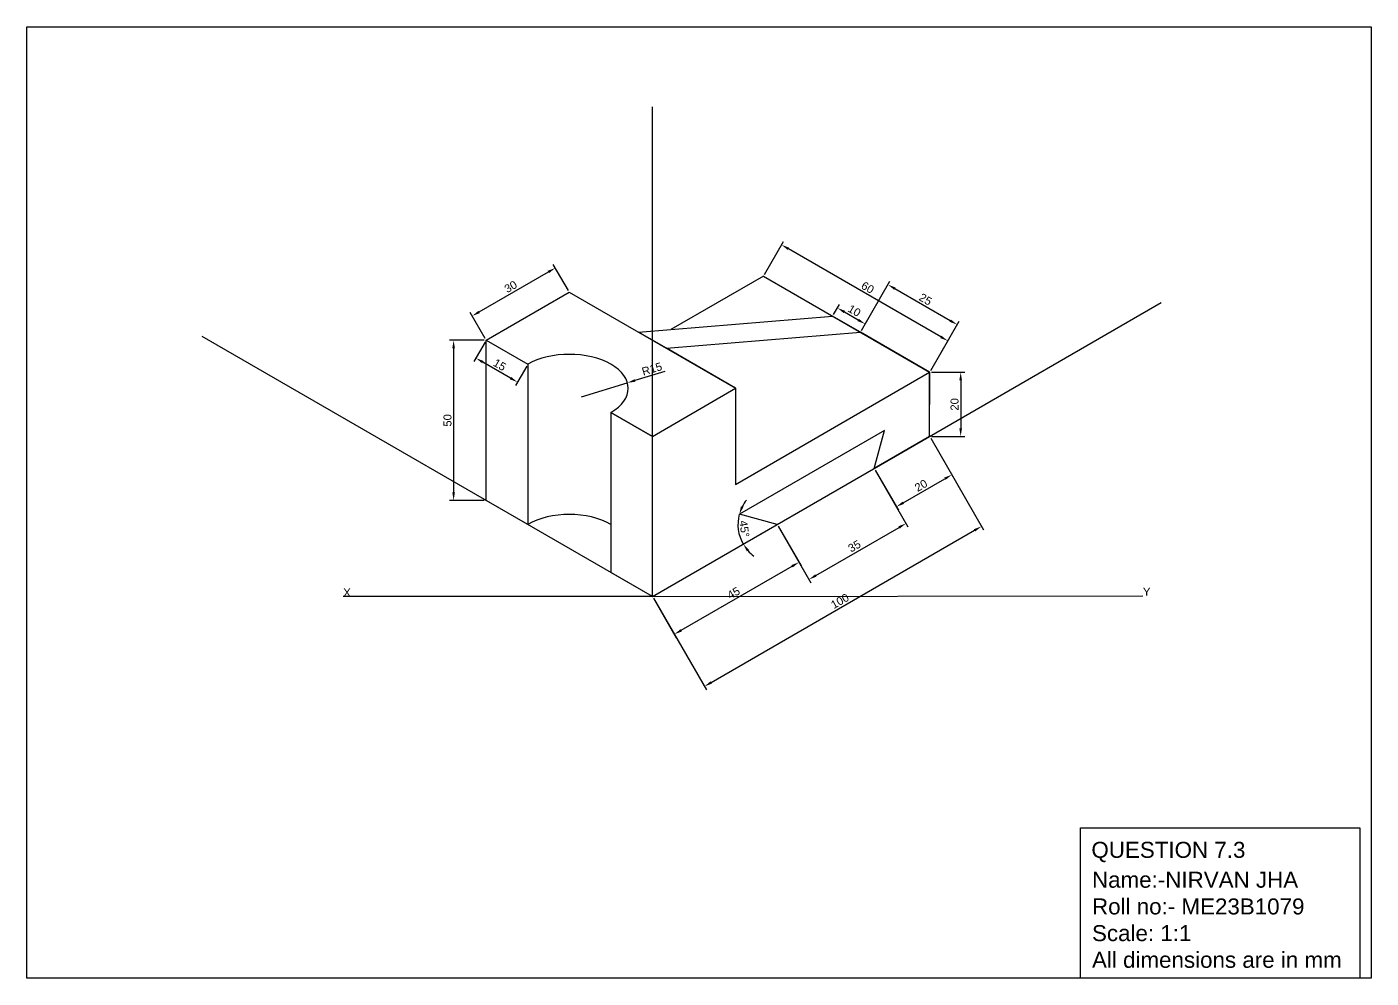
# Model space of a CAD drawing. Header units: millimetres. Extents: x 1481 to 3598, y 1607 to 1917.
# Drawn here: x 2529.5 to 2949.5, y 1612 to 1909 of the extents above; entities that cross this region are included whole.
import ezdxf

# ---------------------------------------------------------------- set-up
doc = ezdxf.new("R2010")
doc.units = ezdxf.units.MM
doc.styles.get("Standard").update_dxf_attribs({"font": 'arial.ttf'})
doc.dimstyles.new('ISO-25', dxfattribs={"dimtxt": 2.5, "dimasz": 2.5, "dimexe": 1.25, "dimexo": 0.625, "dimtad": 1, "dimtxsty": 'Standard', "dimcen": 2.5, "dimadec": 0, "dimazin": 0, "dimtfac": 1, "dimtmove": 0, "dimatfit": 3, "dimfxl": 1, "dimarcsym": 0})

# ---------------------------------------------------------------- blocks, each defined once
blk = doc.blocks.new('*D8')
at = {"color": 0, "lineweight": -2, "transparency": 16777216}
for p, q in [((2764.23, 1753.12), (2771.36, 1740.78)), ((2733.93, 1720.61), (2768.57, 1740.61)), ((2725.26, 1730.62), (2732.39, 1718.28))]:
    blk.add_line(p, q, dxfattribs=at)
at = {"color": 0, "transparency": 16777216}
for points in [[(2768.36, 1740.97), (2768.78, 1740.25), (2770.74, 1741.86)], [(2733.72, 1720.97), (2734.14, 1720.25), (2731.77, 1719.36)]]:
    blk.add_solid(points, dxfattribs=at)
at = {"layer": 'Defpoints', "color": 0, "transparency": 16777216}
for p in [(2763.92, 1753.66), (2770.74, 1741.86), (2724.95, 1731.16)]:
    blk.add_point(p, dxfattribs=at)
at = {"color": 0, "transparency": 16777216, "insert": (2750.3, 1732.25), "char_height": 2.5, "attachment_point": 5, "rotation": 30}
blk.add_mtext('45', dxfattribs=at)
blk = doc.blocks.new('*D9')
at = {"color": 0, "lineweight": -2, "transparency": 16777216}
for p, q in [((2672.36, 1811.16), (2661.57, 1811.16)), ((2662.82, 1808.66), (2662.82, 1763.66)), ((2672.36, 1761.16), (2661.57, 1761.16))]:
    blk.add_line(p, q, dxfattribs=at)
at = {"color": 0, "transparency": 16777216}
for points in [[(2662.4, 1808.66), (2663.23, 1808.66), (2662.82, 1811.16)], [(2662.4, 1763.66), (2663.23, 1763.66), (2662.82, 1761.16)]]:
    blk.add_solid(points, dxfattribs=at)
at = {"layer": 'Defpoints', "color": 0, "transparency": 16777216}
for p in [(2672.99, 1811.16), (2662.82, 1761.16), (2672.99, 1761.16)]:
    blk.add_point(p, dxfattribs=at)
at = {"color": 0, "transparency": 16777216, "insert": (2660.91, 1786.16), "char_height": 2.5, "attachment_point": 5, "rotation": 90}
blk.add_mtext('50', dxfattribs=at)
blk = doc.blocks.new('*D10')
at = {"color": 0, "lineweight": -2, "transparency": 16777216}
for p, q in [((2759.9, 1831.71), (2765.88, 1842.06)), ((2815.06, 1812.23), (2767.42, 1839.73)), ((2811.87, 1801.71), (2817.85, 1812.06))]:
    blk.add_line(p, q, dxfattribs=at)
at = {"color": 0, "transparency": 16777216}
for points in [[(2767.63, 1840.09), (2767.22, 1839.37), (2765.26, 1840.98)], [(2815.26, 1812.59), (2814.85, 1811.87), (2817.22, 1810.98)]]:
    blk.add_solid(points, dxfattribs=at)
at = {"layer": 'Defpoints', "color": 0, "transparency": 16777216}
for p in [(2765.26, 1840.98), (2759.59, 1831.16), (2811.55, 1801.16)]:
    blk.add_point(p, dxfattribs=at)
at = {"color": 0, "transparency": 16777216, "insert": (2792.19, 1827.63), "char_height": 2.5, "attachment_point": 5, "rotation": 330}
blk.add_mtext('60', dxfattribs=at)
blk = doc.blocks.new('*D11')
at = {"color": 0, "lineweight": -2, "transparency": 16777216}
for start, end in [(141.6136, 153.3068), (165, 210), (221.6932, 233.3864)]:
    blk.add_arc((2763.92, 1753.66), 12.27, start, end, dxfattribs=at)
at = {"color": 0, "transparency": 16777216}
for points in [[(2753.35, 1759.03), (2752.57, 1759.33), (2752.07, 1756.84)], [(2754.42, 1745.26), (2755.1, 1745.75), (2753.29, 1747.53)]]:
    blk.add_solid(points, dxfattribs=at)
at = {"layer": 'Defpoints', "color": 0, "transparency": 16777216}
for p in [(2742.13, 1759.5), (2752.09, 1756.83), (2751.65, 1753.66), (2763.92, 1753.66), (2724.95, 1731.16)]:
    blk.add_point(p, dxfattribs=at)
at = {"color": 0, "transparency": 16777216, "insert": (2753.64, 1752.31), "char_height": 2.5, "attachment_point": 5, "rotation": 277.5}
blk.add_mtext('45°', dxfattribs=at)
blk = doc.blocks.new('*D12')
at = {"color": 0, "lineweight": -2, "transparency": 16777216}
for p, q in [((2794.54, 1770.62), (2804.78, 1752.9)), ((2764.23, 1753.12), (2774.47, 1735.4)), ((2776.01, 1737.73), (2801.99, 1752.73))]:
    blk.add_line(p, q, dxfattribs=at)
at = {"color": 0, "transparency": 16777216}
for points in [[(2801.78, 1753.09), (2802.2, 1752.37), (2804.15, 1753.98)], [(2775.8, 1738.09), (2776.22, 1737.37), (2773.84, 1736.48)]]:
    blk.add_solid(points, dxfattribs=at)
at = {"layer": 'Defpoints', "color": 0, "transparency": 16777216}
for p in [(2794.23, 1771.16), (2763.92, 1753.66), (2804.15, 1753.98)]:
    blk.add_point(p, dxfattribs=at)
at = {"color": 0, "transparency": 16777216, "insert": (2788.05, 1746.88), "char_height": 2.5, "attachment_point": 5, "rotation": 30}
blk.add_mtext('35', dxfattribs=at)
blk = doc.blocks.new('*D13')
at = {"color": 0, "lineweight": -2, "transparency": 16777216}
for p, q in [((2811.87, 1780.62), (2819.1, 1768.09)), ((2794.54, 1770.62), (2801.78, 1758.09)), ((2803.32, 1760.43), (2816.31, 1767.93))]:
    blk.add_line(p, q, dxfattribs=at)
at = {"color": 0, "transparency": 16777216}
for points in [[(2816.1, 1768.29), (2816.52, 1767.57), (2818.47, 1769.18)], [(2803.11, 1760.79), (2803.53, 1760.07), (2801.15, 1759.18)]]:
    blk.add_solid(points, dxfattribs=at)
at = {"layer": 'Defpoints', "color": 0, "transparency": 16777216}
for p in [(2811.55, 1781.16), (2794.23, 1771.16), (2818.47, 1769.18)]:
    blk.add_point(p, dxfattribs=at)
at = {"color": 0, "transparency": 16777216, "insert": (2808.86, 1765.82), "char_height": 2.5, "attachment_point": 5, "rotation": 30}
blk.add_mtext('20', dxfattribs=at)
blk = doc.blocks.new('*D3')
at = {"color": 0, "lineweight": -2, "transparency": 16777216}
for p, q in [((2812.18, 1801.16), (2822.5, 1801.16)), ((2821.25, 1798.66), (2821.25, 1783.66)), ((2812.18, 1781.16), (2822.5, 1781.16))]:
    blk.add_line(p, q, dxfattribs=at)
at = {"color": 0, "transparency": 16777216}
for points in [[(2820.83, 1798.66), (2821.66, 1798.66), (2821.25, 1801.16)], [(2820.83, 1783.66), (2821.66, 1783.66), (2821.25, 1781.16)]]:
    blk.add_solid(points, dxfattribs=at)
at = {"layer": 'Defpoints', "color": 0, "transparency": 16777216}
for p in [(2811.55, 1801.16), (2811.55, 1781.16), (2821.25, 1781.16)]:
    blk.add_point(p, dxfattribs=at)
at = {"color": 0, "transparency": 16777216, "insert": (2819.35, 1791.16), "char_height": 2.5, "attachment_point": 5, "rotation": 90}
blk.add_mtext('20', dxfattribs=at)
blk = doc.blocks.new('*D14')
at = {"color": 0, "lineweight": -2, "transparency": 16777216}
for p, q in [((2670.77, 1820), (2692.43, 1832.5)), ((2698.66, 1826.71), (2693.97, 1834.83)), ((2672.68, 1811.71), (2667.98, 1819.83))]:
    blk.add_line(p, q, dxfattribs=at)
at = {"color": 0, "transparency": 16777216}
for points in [[(2692.22, 1832.86), (2692.63, 1832.14), (2694.59, 1833.75)], [(2670.57, 1820.36), (2670.98, 1819.64), (2668.61, 1818.75)]]:
    blk.add_solid(points, dxfattribs=at)
at = {"layer": 'Defpoints', "color": 0, "transparency": 16777216}
for p in [(2694.59, 1833.75), (2698.97, 1826.16), (2672.99, 1811.16)]:
    blk.add_point(p, dxfattribs=at)
at = {"color": 0, "transparency": 16777216, "insert": (2680.65, 1827.9), "char_height": 2.5, "attachment_point": 5, "rotation": 30}
blk.add_mtext('30', dxfattribs=at)
blk = doc.blocks.new('*D4')
at = {"color": 0, "lineweight": -2, "transparency": 16777216}
for p, q in [((2672.68, 1810.62), (2669.15, 1804.52)), ((2680.6, 1799.35), (2671.94, 1804.35)), ((2685.67, 1803.12), (2682.14, 1797.02))]:
    blk.add_line(p, q, dxfattribs=at)
at = {"color": 0, "transparency": 16777216}
for points in [[(2672.15, 1804.71), (2671.73, 1803.99), (2669.78, 1805.6)], [(2680.81, 1799.71), (2680.39, 1798.99), (2682.77, 1798.1)]]:
    blk.add_solid(points, dxfattribs=at)
at = {"layer": 'Defpoints', "color": 0, "transparency": 16777216}
for p in [(2672.99, 1811.16), (2669.78, 1805.6), (2685.98, 1803.66)]:
    blk.add_point(p, dxfattribs=at)
at = {"color": 0, "transparency": 16777216, "insert": (2677.22, 1803.5), "char_height": 2.5, "attachment_point": 5, "rotation": 330}
blk.add_mtext('15', dxfattribs=at)
blk = doc.blocks.new('*D15')
at = {"color": 0, "lineweight": -2, "transparency": 16777216}
for p, q in [((2781.55, 1819.21), (2783.36, 1822.34)), ((2784.9, 1820.01), (2789.23, 1817.51)), ((2790.21, 1814.21), (2792.02, 1817.34))]:
    blk.add_line(p, q, dxfattribs=at)
at = {"color": 0, "transparency": 16777216}
for points in [[(2785.11, 1820.37), (2784.7, 1819.65), (2782.74, 1821.26)], [(2789.44, 1817.87), (2789.03, 1817.15), (2791.4, 1816.26)]]:
    blk.add_solid(points, dxfattribs=at)
at = {"layer": 'Defpoints', "color": 0, "transparency": 16777216}
for p in [(2781.24, 1818.66), (2791.4, 1816.26), (2789.9, 1813.66)]:
    blk.add_point(p, dxfattribs=at)
at = {"color": 0, "transparency": 16777216, "insert": (2788.02, 1820.4), "char_height": 2.5, "attachment_point": 5, "rotation": 330}
blk.add_mtext('10', dxfattribs=at)
blk = doc.blocks.new('*D5')
at = {"color": 0, "lineweight": -2, "transparency": 16777216}
for p, q in [((2790.21, 1814.21), (2799.12, 1829.63)), ((2800.66, 1827.3), (2817.98, 1817.3)), ((2811.87, 1801.71), (2820.77, 1817.13))]:
    blk.add_line(p, q, dxfattribs=at)
at = {"color": 0, "transparency": 16777216}
for points in [[(2800.87, 1827.66), (2800.45, 1826.94), (2798.5, 1828.55)], [(2818.19, 1817.66), (2817.77, 1816.94), (2820.15, 1816.05)]]:
    blk.add_solid(points, dxfattribs=at)
at = {"layer": 'Defpoints', "color": 0, "transparency": 16777216}
for p in [(2820.15, 1816.05), (2789.9, 1813.66), (2811.55, 1801.16)]:
    blk.add_point(p, dxfattribs=at)
at = {"color": 0, "transparency": 16777216, "insert": (2810.27, 1823.95), "char_height": 2.5, "attachment_point": 5, "rotation": 330}
blk.add_mtext('25', dxfattribs=at)
blk = doc.blocks.new('*D6')
at = {"color": 0, "lineweight": -2, "transparency": 16777216}
for p, q in [((2811.87, 1780.62), (2828.39, 1752)), ((2743.33, 1704.33), (2825.6, 1751.83)), ((2725.26, 1730.62), (2741.79, 1702))]:
    blk.add_line(p, q, dxfattribs=at)
at = {"color": 0, "transparency": 16777216}
for points in [[(2825.39, 1752.19), (2825.81, 1751.47), (2827.77, 1753.08)], [(2743.12, 1704.69), (2743.54, 1703.97), (2741.16, 1703.08)]]:
    blk.add_solid(points, dxfattribs=at)
at = {"layer": 'Defpoints', "color": 0, "transparency": 16777216}
for p in [(2811.55, 1781.16), (2827.77, 1753.08), (2724.95, 1731.16)]:
    blk.add_point(p, dxfattribs=at)
at = {"color": 0, "transparency": 16777216, "insert": (2783.51, 1729.73), "char_height": 2.5, "attachment_point": 5, "rotation": 30}
blk.add_mtext('100', dxfattribs=at)
blk = doc.blocks.new('*D7')
at = {"color": 0, "lineweight": -2, "transparency": 16777216}
for p, q in [((2702.73, 1793.55), (2717.09, 1797.89)), ((2728.81, 1801.44), (2719.48, 1798.62))]:
    blk.add_line(p, q, dxfattribs=at)
at = {"color": 0, "transparency": 16777216}
blk.add_solid([(2719.36, 1799.02), (2719.6, 1798.22), (2717.09, 1797.89)], dxfattribs=at)
at = {"layer": 'Defpoints', "color": 0, "transparency": 16777216}
for p in [(2717.09, 1797.89), (2702.73, 1793.55)]:
    blk.add_point(p, dxfattribs=at)
at = {"color": 0, "transparency": 16777216, "insert": (2724.79, 1802.21), "char_height": 2.5, "attachment_point": 5, "rotation": 16.8155}
blk.add_mtext('R15', dxfattribs=at)

msp = doc.modelspace()

# ---------------------------------------------------------------- linework, layer by layer
at = {"color": 116, "true_color": 0x136734}
for p, q in [((2724.95, 1781.165), (2724.95, 1884.027)), ((2724.95, 1731.165), (2724.95, 1781.165))]:
    msp.add_line(p, q, dxfattribs=at)
for p, q in [((2759.591, 1831.165), (2730.724, 1814.498)), ((2759.591, 1831.165), (2811.553, 1801.165)), ((2672.989, 1811.165), (2698.969, 1826.165)), ((2698.969, 1826.165), (2750.931, 1796.165)), ((2720.62, 1813.665), (2781.242, 1818.665)), ((2789.902, 1813.665), (2781.242, 1818.665)), ((2672.989, 1761.165), (2672.989, 1811.165)), ((2672.989, 1811.165), (2685.979, 1803.665)), ((2672.989, 1811.165), (2685.979, 1803.665)), ((2729.28, 1808.665), (2720.62, 1813.665)), ((2729.28, 1808.665), (2789.902, 1813.665)), ((2811.553, 1801.165), (2789.902, 1813.665)), ((2750.931, 1796.165), (2729.28, 1808.665)), ((2685.979, 1803.665), (2685.979, 1753.665)), ((2750.931, 1766.165), (2811.553, 1801.165)), ((2811.553, 1781.165), (2811.553, 1801.165)), ((2811.553, 1801.165), (2811.553, 1791.165)), ((2724.95, 1781.165), (2750.931, 1796.165)), ((2750.931, 1796.165), (2750.931, 1766.165)), ((2711.96, 1788.665), (2724.95, 1781.165)), ((2724.95, 1781.165), (2711.96, 1788.665)), ((2711.96, 1788.665), (2711.96, 1738.665)), ((2724.95, 1731.165), (2724.95, 1781.165)), ((2797.402, 1782.995), (2752.091, 1756.834)), ((2794.232, 1771.165), (2797.402, 1782.995)), ((2794.232, 1771.165), (2811.553, 1781.165)), ((2811.553, 1781.165), (2794.232, 1771.165)), ((2685.979, 1753.665), (2672.989, 1761.165)), ((2763.921, 1753.665), (2752.091, 1756.834)), ((2724.95, 1731.165), (2763.921, 1753.665)), ((2724.95, 1731.165), (2711.96, 1738.665)), ((2724.95, 1731.165), (2628.337, 1731.165)), ((2724.95, 1731.165), (2878.192, 1731.376))]:
    msp.add_line(p, q)
at = {"color": 114, "true_color": 0x139b48}
for p, q in [((2811.553, 1781.165), (2883.934, 1822.954)), ((2724.95, 1731.165), (2584.282, 1812.379)), ((2724.95, 1731.165), (2811.553, 1781.165))]:
    msp.add_line(p, q, dxfattribs=at)
for points in [[(2529.485, 1909.016), (2949.485, 1909.016), (2949.485, 1612.016), (2529.485, 1612.016)], [(2858.66, 1658.899), (2945.943, 1658.899), (2945.943, 1612.016), (2858.66, 1612.016)]]:
    msp.add_lwpolyline(points, close=True)
for centre, start_param in [((2698.969, 1796.165), 2.3561945), ((2698.969, 1746.165), 3.9269908)]:
    msp.add_ellipse(centre, major_axis=(-18.371, 0), ratio=0.5773503, start_param=start_param, end_param=5.4977871)

# ---------------------------------------------------------------- texts
at = {"attachment_point": 1}
for s, width, insert, char_height in [('X', 6.09412, (2628.337, 1733.665), 2.5), ('Y', 7.34965, (2878.192, 1733.876), 2.5), ('QUESTION 7.3', 102.04758, (2862.086, 1654.565), 5), ('Name:-NIRVAN JHA^I\\PRoll no:- ME23B1079\\PScale: 1:1\\PAll dimensions are in mm', 101.8567, (2862.277, 1645.228), 5)]:
    msp.add_mtext_dynamic_manual_height_columns(s, width=width, gutter_width=12.5, heights=[0], dxfattribs=dict(at, insert=insert, char_height=char_height))

# ---------------------------------------------------------------- dimensions: what is measured, and where the dimension line sits
for p1, p2, distance, picture, middle in [((2811.553, 1801.165), (2759.591, 1831.165), -11.336, '*D10', (2792.191, 1827.629)), ((2672.989, 1811.165), (2698.969, 1826.165), 8.758, '*D14', (2680.649, 1827.896)), ((2789.902, 1813.665), (2811.553, 1801.165), 17.186, '*D5', (2810.271, 1823.945)), ((2781.242, 1818.665), (2789.902, 1813.665), 2.994, '*D15', (2788.02, 1820.404)), ((2685.979, 1803.665), (2672.989, 1811.165), 6.425, '*D4', (2677.222, 1803.497)), ((2811.553, 1801.165), (2811.553, 1781.165), 9.696, '*D3', (2819.347, 1791.165)), ((2724.95, 1731.165), (2811.553, 1781.165), -32.427, '*D6', (2783.514, 1729.728)), ((2794.232, 1771.165), (2811.553, 1781.165), -13.842, '*D13', (2808.862, 1765.824)), ((2763.921, 1753.665), (2794.232, 1771.165), -19.846, '*D12', (2788.048, 1746.875)), ((2724.95, 1731.165), (2763.921, 1753.665), -13.63, '*D8', (2750.303, 1732.252))]:
    dim = msp.add_aligned_dim(p1=p1, p2=p2, distance=distance, dimstyle='ISO-25')
    dim.commit()
    dim.dimension.update_dxf_attribs({"geometry": picture, "text_midpoint": middle})
dim = msp.add_linear_dim(base=(2662.815, 1761.165), p1=(2672.989, 1811.165), p2=(2672.989, 1761.165), angle=90, dimstyle='ISO-25')
dim.commit()
dim.dimension.update_dxf_attribs({"geometry": '*D9', "text_midpoint": (2660.914, 1786.165)})
dim = msp.add_radius_dim(center=(2702.729, 1793.555), mpoint=(2717.088, 1797.894), dimstyle='ISO-25')
dim.commit()
dim.dimension.update_dxf_attribs({"geometry": '*D7', "text_midpoint": (2724.79, 1802.208)})
dim = msp.add_angular_dim_2l(base=(2751.65, 1753.665), line1=((2724.95, 1731.165), (2763.921, 1753.665)), line2=((2752.091, 1756.834), (2742.13, 1759.503)), dimstyle='ISO-25')
dim.commit()
dim.dimension.update_dxf_attribs({"geometry": '*D11', "text_midpoint": (2753.635, 1752.31)})

doc.saveas('drawing.dxf')
